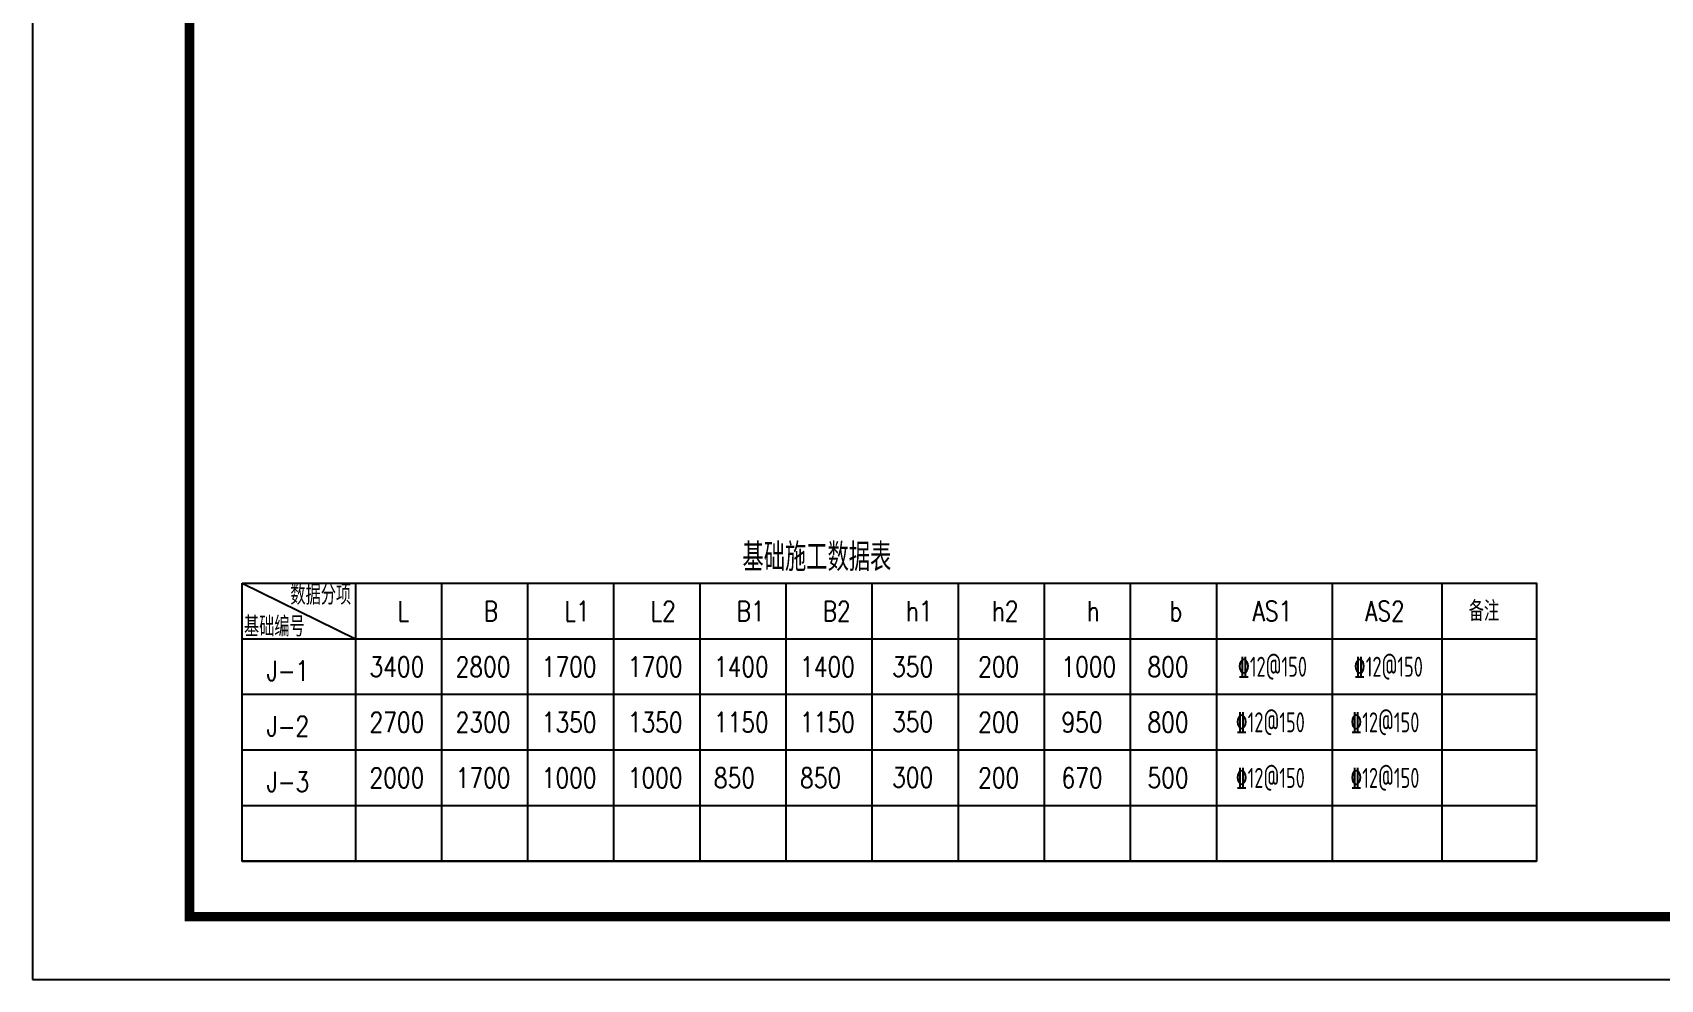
# Model space of a CAD drawing. Extents: x -89996 to 1006241, y -2176 to 440573.
# Drawn here: x 90043 to 126706, y 88594 to 109914 of the extents above; entities that cross this region are included whole.
import ezdxf

# ---------------------------------------------------------------- set-up
doc = ezdxf.new("R2010")
doc.units = 0
doc.header["$LTSCALE"] = 1000
doc.header["$MEASUREMENT"] = 0
for name, color, linetype in [('PUB_TITLE', 4, 'Continuous'), ('THIN', 7, 'Continuous'), ('引出线', 3, 'Continuous')]:
    doc.layers.add(name, color=color, linetype=linetype)
doc.styles.add('SIM-TSSC', font='simplex.shx', dxfattribs={"width": 0.8, "bigfont": 'tssdchn.shx'})
doc.styles.add('TSSD_Dimension', font='Tssdeng.shx', dxfattribs={"width": 0.8, "bigfont": 'hztxt.shx'})

msp = doc.modelspace()

# ---------------------------------------------------------------- linework, layer by layer
at = {"layer": 'PUB_TITLE'}
msp.add_lwpolyline([(90043.05, 88593.71), (238643.05, 88593.71), (238643.05, 172593.71), (90043.05, 172593.71)], close=True, dxfattribs=at)
at = {"layer": 'PUB_TITLE', "const_width": 212.12}
msp.add_lwpolyline([(93578.4, 90007.85), (93578.4, 171179.57), (237228.91, 171179.57), (237228.91, 90007.85)], close=True, dxfattribs=at)
at = {"layer": '引出线'}
for p, q in [((94766.34, 97517.91), (97313.26, 96266.23)), ((97313.26, 97517.91), (97313.26, 91259.53)), ((99252.37, 97517.91), (99252.37, 91259.53)), ((101191.49, 97517.91), (101191.49, 91259.53)), ((103130.61, 97517.91), (103130.61, 91259.53)), ((105069.72, 97517.91), (105069.72, 91259.53)), ((107008.84, 97517.91), (107008.84, 91259.53)), ((108947.95, 97517.91), (108947.95, 91259.53)), ((110887.07, 97517.91), (110887.07, 91259.53)), ((112826.18, 97517.91), (112826.18, 91259.53)), ((114765.3, 97517.91), (114765.3, 91259.53)), ((116704.41, 97517.91), (116704.41, 91259.53)), ((119314.98, 97517.91), (119314.98, 91259.53)), ((121785.44, 97517.91), (121785.44, 91259.53)), ((94766.34, 96266.23), (123912.05, 96266.23)), ((94766.34, 95014.56), (123912.05, 95014.56)), ((94766.34, 93762.88), (123912.05, 93762.88)), ((94766.34, 92511.21), (123912.05, 92511.21)), ((94766.34, 91259.53), (123912.05, 91259.53)), ((94766.34, 91259.53), (123912.05, 91259.53))]:
    msp.add_line(p, q, dxfattribs=at)
msp.add_lwpolyline([(94766.34, 97517.91), (123912.05, 97517.91), (123912.05, 91259.53), (94766.34, 91259.53)], close=True, dxfattribs=at)

# ---------------------------------------------------------------- texts
at = {"layer": 'THIN'}
for s, height, style, width, p in [('基础施工数据表 ', 630, 'SIM-TSSC', 0.8, (106032.5, 97787.36)), ('数据分项', 450, 'SIM-TSSC', 0.8, (95850.22, 97030)), ('备注', 450, 'SIM-TSSC', 0.8, (122388.99, 96661.46)), ('基础编号', 450, 'SIM-TSSC', 0.8, (94804.88, 96314.37)), ('L', 450, 'SIM-TSSC', 0.8, (98263.83, 96661.46)), ('B', 450, 'SIM-TSSC', 0.8, (100202.94, 96661.46)), ('L1', 450, 'SIM-TSSC', 0.8, (102019.37, 96661.46)), ('L2', 450, 'SIM-TSSC', 0.8, (103958.49, 96661.46)), ('B1', 450, 'SIM-TSSC', 0.8, (105897.6, 96661.46)), ('B2', 450, 'SIM-TSSC', 0.8, (107836.72, 96661.46)), ('h1', 450, 'SIM-TSSC', 0.8, (109709.92, 96661.46)), ('h2', 450, 'SIM-TSSC', 0.8, (111649.03, 96661.46)), ('h', 450, 'SIM-TSSC', 0.8, (113784.58, 96661.46)), ('b', 450, 'SIM-TSSC', 0.8, (115644.57, 96661.46)), ('AS1', 450, 'SIM-TSSC', 0.8, (117517.57, 96661.46)), ('AS2', 450, 'SIM-TSSC', 0.8, (120052.21, 96661.46)), ('J-1', 450, 'SIM-TSSC', 0.8, (95315.98, 95320.47)), ('3400', 450, 'SIM-TSSC', 0.8, (97632.24, 95409.78)), ('2800', 450, 'SIM-TSSC', 0.8, (99571.36, 95409.78)), ('1700', 450, 'SIM-TSSC', 0.8, (101510.47, 95409.78)), ('1700', 450, 'SIM-TSSC', 0.8, (103449.59, 95409.78)), ('1400', 450, 'SIM-TSSC', 0.8, (105388.7, 95409.78)), ('1400', 450, 'SIM-TSSC', 0.8, (107327.82, 95409.78)), ('350', 450, 'SIM-TSSC', 0.8, (109401.05, 95409.78)), ('200', 450, 'SIM-TSSC', 0.8, (111340.16, 95409.78)), ('1000', 450, 'SIM-TSSC', 0.8, (113215.5, 95409.78)), ('800', 450, 'SIM-TSSC', 0.8, (115154.62, 95409.78)), ('%%13212@150', 450, 'TSSD_Dimension', 0.7, (117188.83, 95409.78)), ('%%13212@150', 450, 'TSSD_Dimension', 0.7, (119799.4, 95409.78)), ('2700', 450, 'SIM-TSSC', 0.8, (97632.24, 94158.11)), ('2300', 450, 'SIM-TSSC', 0.8, (99571.36, 94158.11)), ('1350', 450, 'SIM-TSSC', 0.8, (101510.47, 94158.11)), ('1350', 450, 'SIM-TSSC', 0.8, (103449.59, 94158.11)), ('1150', 450, 'SIM-TSSC', 0.8, (105388.7, 94158.11)), ('1150', 450, 'SIM-TSSC', 0.8, (107327.82, 94158.11)), ('350', 450, 'SIM-TSSC', 0.8, (109401.05, 94169.33)), ('200', 450, 'SIM-TSSC', 0.8, (111340.16, 94158.11)), ('950', 450, 'SIM-TSSC', 0.8, (113215.5, 94158.11)), ('800', 450, 'SIM-TSSC', 0.8, (115154.62, 94158.11)), ('%%13212@150', 450, 'TSSD_Dimension', 0.7, (117139.98, 94158.11)), ('%%13212@150', 450, 'TSSD_Dimension', 0.7, (119720.74, 94158.11)), ('J-2', 450, 'SIM-TSSC', 0.8, (95315.98, 94068.79)), ('J-3', 450, 'SIM-TSSC', 0.8, (95315.98, 92817.12)), ('2000', 450, 'SIM-TSSC', 0.8, (97632.24, 92906.43)), ('1700', 450, 'SIM-TSSC', 0.8, (99571.36, 92906.43)), ('1000', 450, 'SIM-TSSC', 0.8, (101510.47, 92906.43)), ('1000', 450, 'SIM-TSSC', 0.8, (103449.59, 92906.43)), ('850', 450, 'SIM-TSSC', 0.8, (105388.7, 92906.43)), ('850', 450, 'SIM-TSSC', 0.8, (107327.82, 92906.43)), ('300', 450, 'SIM-TSSC', 0.8, (109401.05, 92917.66)), ('200', 450, 'SIM-TSSC', 0.8, (111340.16, 92906.43)), ('670', 450, 'SIM-TSSC', 0.8, (113215.5, 92906.43)), ('500', 450, 'SIM-TSSC', 0.8, (115154.62, 92906.43)), ('%%13212@150', 450, 'TSSD_Dimension', 0.7, (117139.98, 92906.43)), ('%%13212@150', 450, 'TSSD_Dimension', 0.7, (119720.74, 92906.43))]:
    msp.add_text(s, height=height, dxfattribs=dict(at, style=style, width=width)).set_placement(p)

doc.saveas('drawing.dxf')
